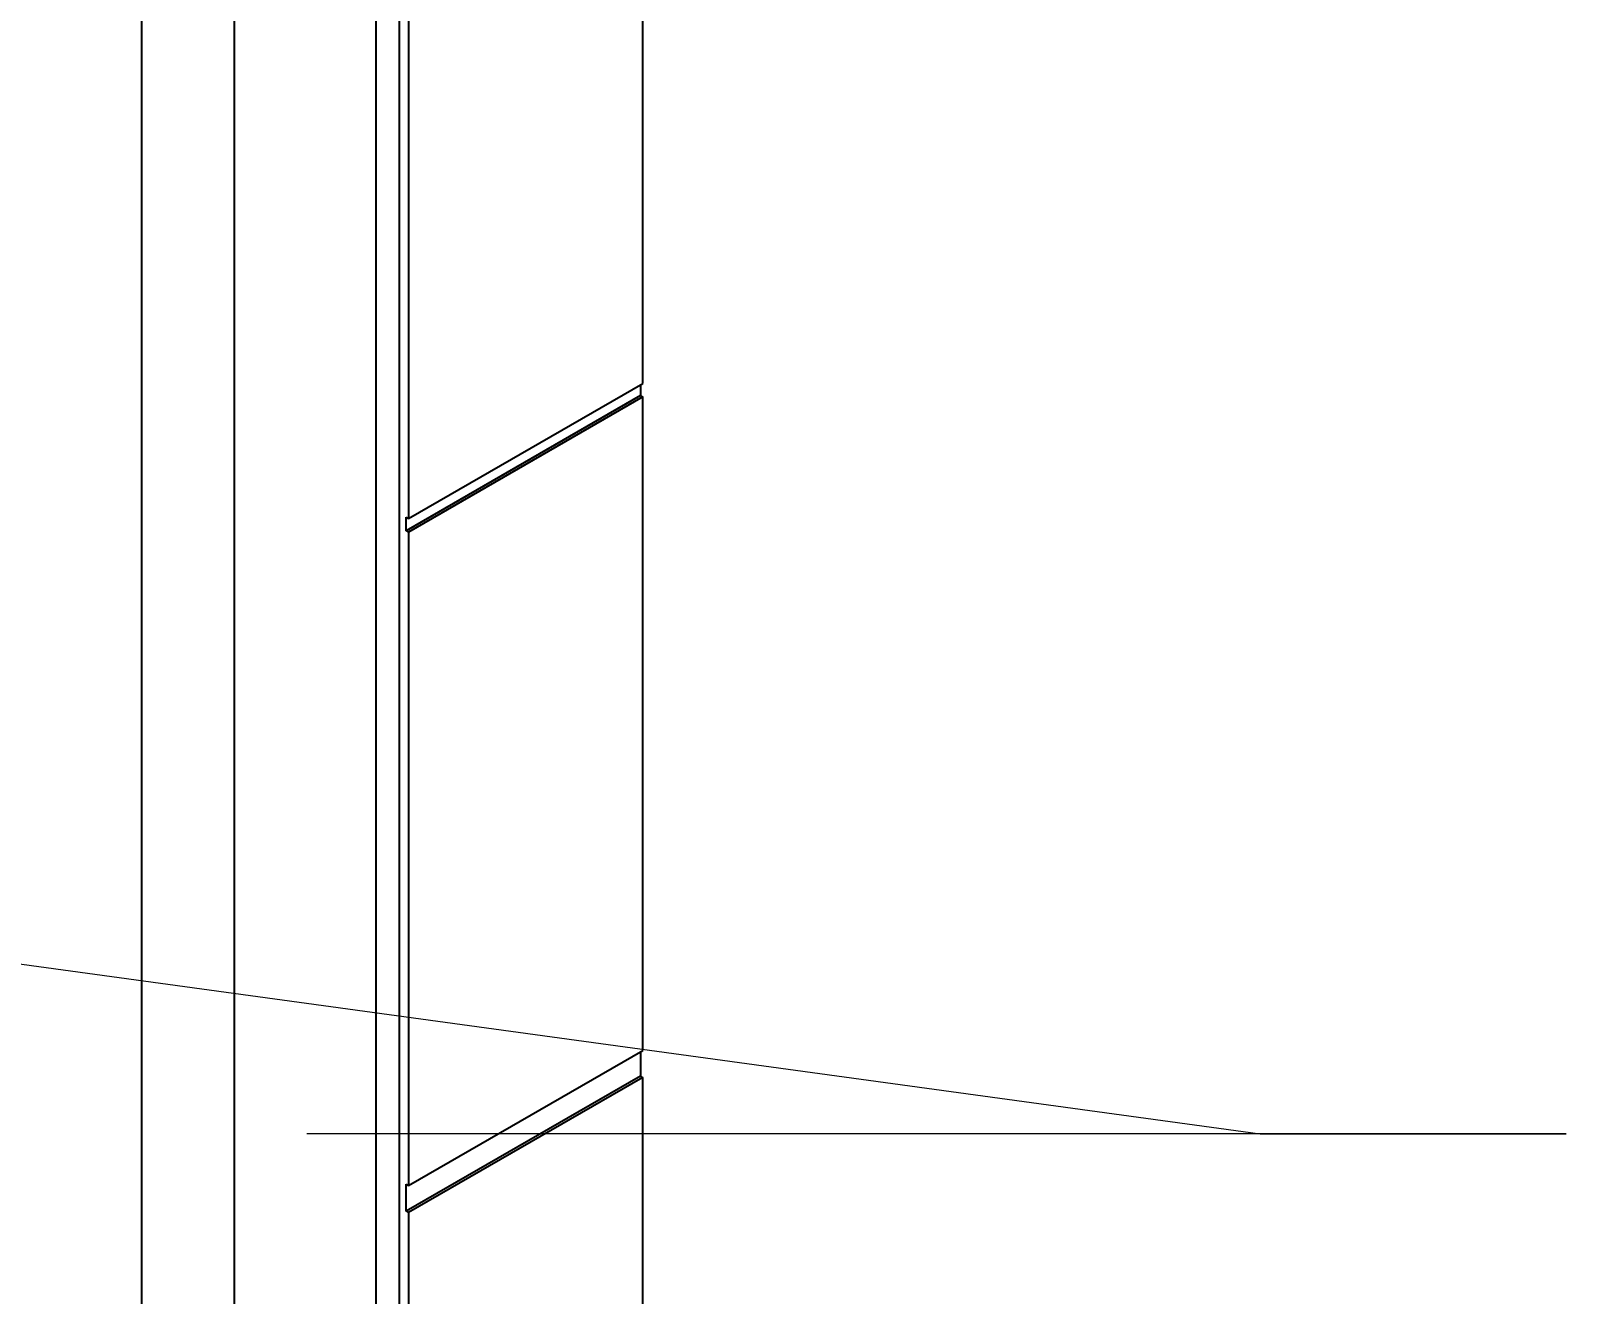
# Model space of a CAD drawing. Header units: millimetres. Extents: x -46397 to 283259, y -8690 to 23983.
# Drawn here: x 218069.8 to 218181.3, y -44.9 to 46.6 of the extents above; entities that cross this region are included whole.
import ezdxf
from ezdxf import colors
from ezdxf.entities.mleader import LeaderData, LeaderLine
from ezdxf.math import Vec2, Vec3

# ---------------------------------------------------------------- set-up
doc = ezdxf.new("R2010")
doc.units = ezdxf.units.MM
doc.layers.add('Long_AM_Visible', color=30, linetype='Continuous', lineweight=25)
doc.styles.add('Long_Text', font='isocp.shx', dxfattribs={"width": 0.7})

# ---------------------------------------------------------------- blocks, each defined once
blk = doc.blocks.new('sfsdfds')
at = {"layer": 'Long_AM_Visible'}
for p, q in [((-9.96839774621185, -9.22029000686598), (-9.96839774621185, -520.6490576002834)), ((8.190104394743685, -33.37531822128221), (8.190104394743685, -9.178873264390859)), ((-0.2951769795035943, -14.63005307514686), (-0.2951769795035943, -38.27429770685558)), ((-0.6345882344758138, -15.19050213591254), (-0.6345882344758138, -507.9157945553598)), ((-6.604436715482734, -15.85228514345363), (-6.604436715482734, -517.4410360785769)), ((-1.483116371906362, -16.60482232597133), (-1.483116371906362, -508.4056925039185)), ((-0.2951769795035943, -38.27429770685558), (8.190104394743685, -33.37531822128221)), ((8.10525158100063, -33.42430801613955), (8.10525158100063, -33.81622637499095)), ((8.10525158100063, -33.81622637499095), (-0.3800297932466492, -38.71520586054976)), ((8.190104394743685, -33.86521616984101), (-0.2951769795035943, -38.76419565540709)), ((8.10525158100063, -33.81622637499095), (8.190104394743685, -33.86521616984101)), ((8.190104394743685, -57.5405118842973), (8.190104394743685, -33.86521616984101)), ((-0.3800297932466492, -38.22530791199824), (-0.2951769795035943, -38.27429770685558)), ((-0.3800297932466492, -38.71520586054976), (-0.3800297932466492, -38.22530791199824)), ((-0.2951769795035943, -38.76419565540709), (-0.3800297932466492, -38.71520586054976)), ((-0.2951769795035943, -38.76419565540709), (-0.2951769795035943, -62.43949136986339)), ((-0.2951769795035943, -62.43949136986339), (8.190104394743685, -57.5405118842973)), ((8.10525158100063, -57.58950167915464), (8.10525158100063, -58.47131798655028)), ((8.10525158100063, -58.47131798655028), (-0.3800297932466492, -63.37029747212364)), ((8.190104394743685, -58.52030778140761), (-0.2951769795035943, -63.41928726696642)), ((8.10525158100063, -58.47131798655028), (8.190104394743685, -58.52030778140761)), ((8.190104394743685, -82.36511307695037), (8.190104394743685, -58.52030778140761)), ((-0.3800297932466492, -62.39050157500606), (-0.2951769795035943, -62.43949136986339)), ((-0.3800297932466492, -63.37029747212364), (-0.3800297932466492, -62.39050157500606)), ((-0.2951769795035943, -63.41928726696642), (-0.3800297932466492, -63.37029747212364)), ((-0.2951769795035943, -63.41928726696642), (-0.2951769795035943, -87.26409256251645))]:
    blk.add_line(p, q, dxfattribs=at)

msp = doc.modelspace()

# ---------------------------------------------------------------- block references
at = {"layer": 'Long_AM_Visible', "xscale": 2, "yscale": 2, "zscale": 2}
msp.add_blockref('sfsdfds', (218097.7579924554, 87.84246096854622), dxfattribs=at)

# ---------------------------------------------------------------- leaders
at = {"layer": 'Long_AM_Visible'}
ml = msp.add_multileader_mtext('Standard', dxfattribs=at)
ml.set_content('KT-29', color=2, style='Long_Text')
ml.set_leader_properties(color=3, lineweight=9)
ml.build(insert=Vec2(0, 0))
ml.multileader.update_dxf_attribs({"text_left_attachment_type": 5, "text_right_attachment_type": 5, "dogleg_length": 22.17292483380399, "arrow_head_size": 32.2})
ctx = ml.context
ctx.base_point, ctx.char_height, ctx.arrow_head_size, ctx.landing_gap_size, ctx.plane_origin = Vec3(218181.0275922682, -33.2815868674079), 35, 32.2, 0, Vec3(218248.0223999322, 51.00490699344664)
ctx.left_attachment, ctx.right_attachment = 5, 5
notes = []
notes.append((ctx, [(1, (1, 1, 0), (218158.8546674344, -33.2815868674079), (1, 0), 22.17292483380399, [(1, [(218047.7082980733, 45.01634353971895), (217899.0636614824, 2.343957271892577)], 0, [])])]))
ctx.mtext.insert, ctx.mtext.width, ctx.mtext.defined_height, ctx.mtext.flow_direction = Vec3(218181.0275922682, 8.72530289637163), 185.4649416670727, 71.4824813662708, 5
for ctx, leaders in notes:
    for number, flags, end, landing, length, lines in leaders:
        leader = LeaderData()
        leader.index, (leader.has_last_leader_line, leader.has_dogleg_vector, leader.attachment_direction) = number, flags
        leader.last_leader_point, leader.dogleg_vector, leader.dogleg_length = Vec3(end), Vec3(landing), length
        for number, points, colour, breaks in lines:
            line = LeaderLine()
            line.index, line.vertices, line.color, line.breaks = number, Vec3.list(points), colors.encode_raw_color(colour), breaks
            leader.lines.append(line)
        ctx.leaders.append(leader)

doc.saveas('drawing.dxf')
